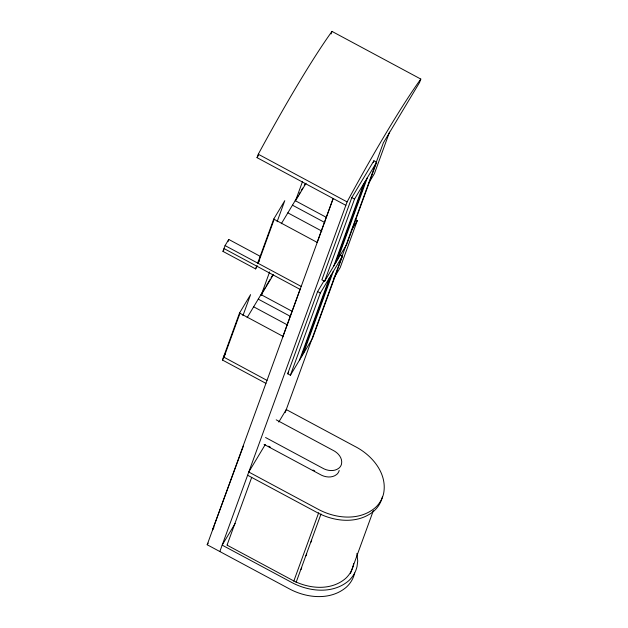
<?xml version="1.0" encoding="UTF-8"?>
<svg xmlns="http://www.w3.org/2000/svg" width="628" height="628" viewBox="0 0 628 628"><rect width="100%" height="100%" fill="white"/><g stroke="black" fill="none" stroke-linecap="round" stroke-linejoin="round"><path stroke-width="0.94" d="M353.564 563.497L353.344 565.239A33.865 29.233 20 0 1 345.636 578.427C330.681 591.301 308.081 588.797 291.784 579.872L227.053 545.128M345.847 205.325L257.033 157.652L258.281 154.229A175.471 14.609 -61.8 0 1 331.992 31.4L420.807 79.065L419.559 82.496L383.339 142.862L285.136 412.651M257.433 265.832L255.596 268.902L222.964 251.388L225.075 245.587L228.765 239.449L260.534 256.499M227.956 241.67L228.765 239.449M331.058 33.967L331.992 31.4M265.934 383.37L222.43 360.017L239.527 313.042L250.58 294.618L242.918 315.672M255.596 268.902L256.624 266.068M257.708 263.101L259.113 260.722L257.708 263.101L273.722 219.086L284.782 200.662L277.113 221.715M223.961 357.301L239.982 313.286M258.155 263.344L274.177 219.329M269.64 271.877L261.311 294.76L273.368 274.664M302.5 181.586L295.505 200.803L306.064 183.219M282.624 337.22L300.247 288.809M317.156 242.353L333.115 198.503M354.679 573.019A36.157 31.219 20 0 1 346.452 587.094C330.485 600.839 306.354 598.17 288.959 588.64L207.193 544.751L333.201 198.534M219.839 551.541L347.096 201.894A175.471 14.609 -61.8 0 1 420.807 79.065M340.4 255.094L342.441 256.185L312.516 338.398L290.403 375.246L287.679 373.786L317.603 291.573L324.134 280.685M351.806 197.616L321.881 279.829L324.598 281.289L346.711 244.441L376.635 162.228L373.919 160.768L351.806 197.616L354.522 199.076L324.598 281.289M227.14 544.876L251.702 477.39M290.403 375.246L320.327 293.033L342.441 256.185M299.619 359.891L329.535 277.678M333.813 265.934L363.738 183.721M301.456 356.822L331.38 274.609M335.658 262.865L365.575 180.652M303.3 353.752L333.225 271.539M337.495 259.796L367.419 177.583M373.252 162.597L373.919 160.768M355.134 219.431L357.308 220.601L340.211 267.575L333.68 278.463M389.509 132.147L374.414 173.618L368.377 183.674M293.763 581.222L318.702 512.699M296.086 582.47L321.026 513.947M301.055 569.518L301.715 567.688M306.04 555.811L306.707 553.982M311.025 542.105L311.692 540.276M350.463 573.497L373.362 510.572M225.366 353.941L223.505 357.057L224.51 355.385M257.033 157.652L258.548 155.132M222.964 251.388L223.89 249.858M281.328 223.709L298.206 195.614M299.211 193.934L300.215 192.262M301.22 190.59L302.727 188.078M304.235 185.558L305.239 183.886M247.126 317.666L265.016 287.891M266.021 286.219L270.04 279.515M271.045 277.843L272.552 275.331M222.43 360.017L223.945 357.497M261.287 295.262L262.3 293.582M354.522 199.076L376.635 162.228M351.28 230.649L357.308 220.601M243.366 446.139L212.476 529.961L213.928 527.536M287.679 373.786L288.684 372.114M265.275 444.538L248.774 472.02L317.901 509.12C335.297 518.65 359.428 521.326 375.395 507.573A36.157 31.219 20 0 0 383.622 493.498C387.57 473.174 371.784 454.837 354.639 446.257L286.266 409.558L278.769 422.055M207.193 544.751L208.19 543.087M235.162 523.477L222.171 545.128L291.29 582.227C308.686 591.757 332.824 594.426 348.791 580.68A36.157 31.219 20 0 0 357.018 566.605L357.724 561.016L356.916 553.417M258.281 154.229L347.096 201.894M295.191 200.638L326.599 217.492M292.452 205.168L324.864 222.563M287.844 212.845L321.834 231.088M273.722 219.086L317.226 242.432M317.603 291.573L320.327 293.033M257.731 263.03L258.186 263.273M225.075 245.587L301.204 286.447M224 248.555L300.129 289.414M260.989 294.595L292.405 311.449M258.257 299.124L290.67 316.52M253.649 306.802L287.632 325.045M239.527 313.042L283.032 336.388M223.537 356.987L267.01 380.403M276.21 419.826L333.028 450.323C338.068 452.725 342.77 458.087 341.522 464.021A10.276 8.871 20 0 1 339.018 468.064C334.198 471.934 327.125 470.914 322.14 467.884L265.55 437.512M268.627 446.202L270.338 447.12M313.019 470.027L314.73 470.945M264.074 444.389L319.809 474.297C324.786 477.327 331.867 478.348 336.687 474.478A10.276 8.871 20 0 0 339.191 470.435M247.613 475.231L316.732 512.322C334.127 521.86 358.258 524.529 374.225 510.784A36.157 31.219 20 0 0 382.452 496.709"/></g></svg>
